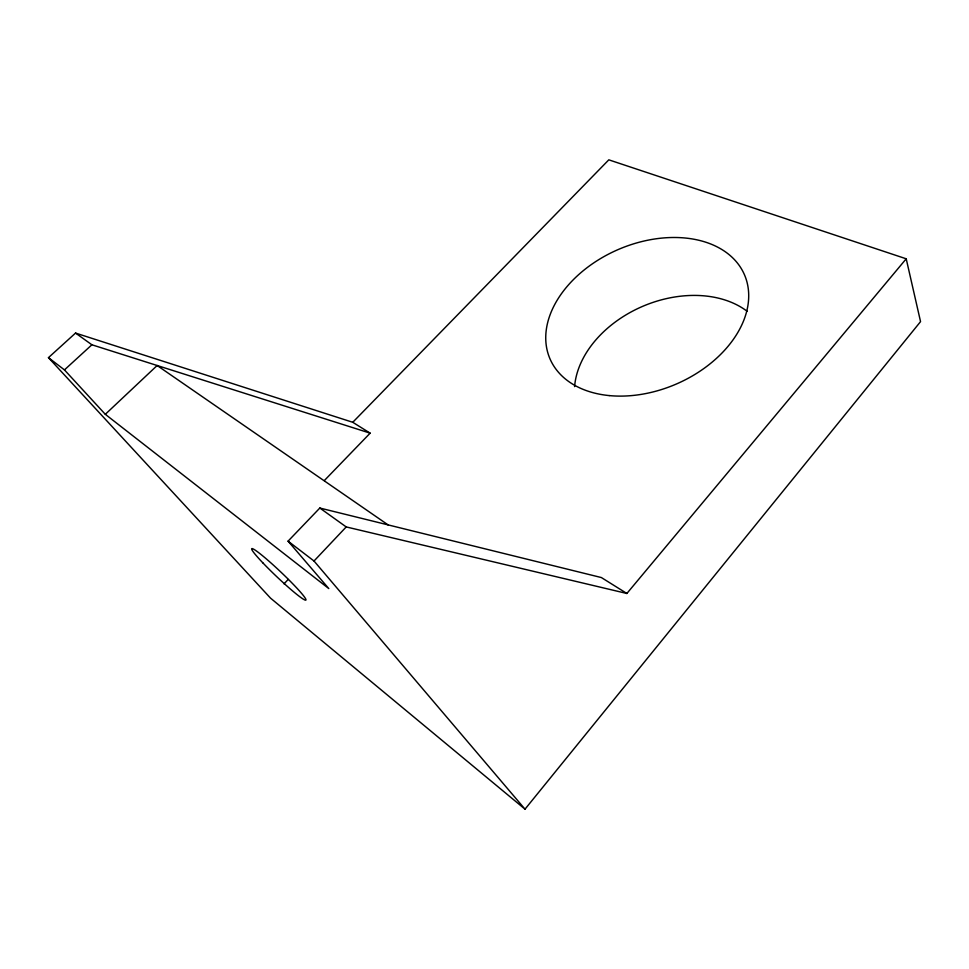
<?xml version="1.0" encoding="UTF-8"?>
<svg xmlns="http://www.w3.org/2000/svg" width="969" height="969" viewBox="0 0 969 969"><rect width="100%" height="100%" fill="white"/><g stroke="black" fill="none" stroke-linecap="round" stroke-linejoin="round"><path stroke-width="1.45" d="M525.016 809.163L920.55 321.623L906.209 258.796L608.811 159.837L352.764 422.29L75.546 333.07L48.45 357.646L270.508 598.115L525.016 809.163L314.017 561.015L288.072 541.15L319.831 508.035L601.386 577.56L626.87 593.476L906.209 258.796M314.017 561.015L346.212 526.93L626.87 593.476M284.026 583.847L288.181 579.45M324.324 480.576L370.146 433.155L352.764 422.29M48.45 357.646L64.451 369.904L105.306 414.308L157.148 365.507L388.097 524.895M64.451 369.904L91.898 344.782L370.146 433.155M75.546 333.07L91.898 344.782M319.831 508.035L346.212 526.93M105.306 414.308L328.794 588.571L288.072 541.15M574.593 386.595A101.321 73.474 -22.8 0 1 641.817 306.713A101.321 73.474 -22.8 0 1 747.111 311.267M609.198 395.582A105.936 73.256 -23.4 0 0 747.729 285.37A105.936 73.256 -23.4 0 0 584.743 269.491A105.936 73.256 -23.4 0 0 609.198 395.582M262.841 562.844A37.355 3.089 43.5 0 0 305.865 600.102A37.355 3.089 43.5 0 0 267.747 560.13A37.355 3.089 43.5 0 0 262.841 562.844"/></g></svg>
